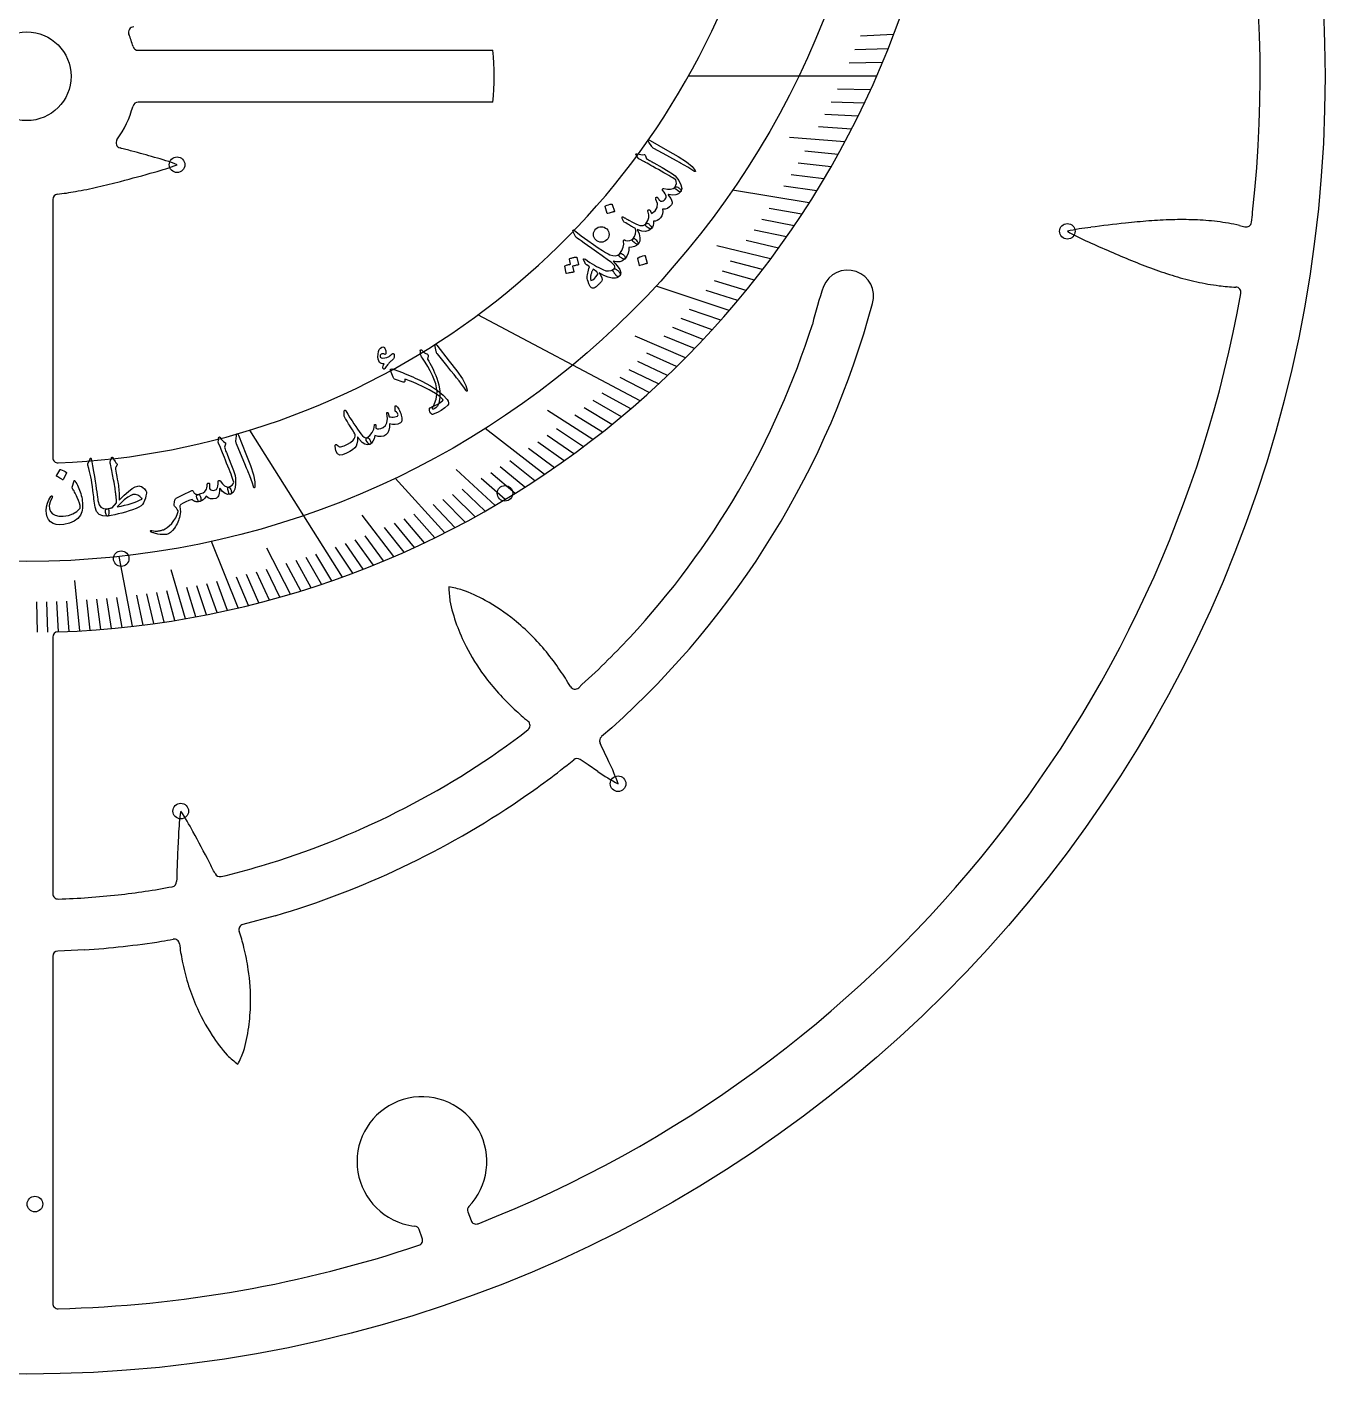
# Model space of a CAD drawing. Header units: millimetres. Extents: x -61 to 61, y -61 to 61.
# Drawn here: x 0 to 60.8, y -60.8 to 2.3 of the extents above; entities that cross this region are included whole.
import ezdxf

# ---------------------------------------------------------------- set-up
doc = ezdxf.new("R2010")
doc.units = ezdxf.units.MM
for name, color, linetype in [('CUT_INNER', 6, 'Continuous'), ('CUT_OUTER', 1, 'Continuous'), ('ENGRAVE', 7, 'Continuous'), ('ENGRAVE_FINE', 8, 'Continuous'), ('TEXT', 5, 'Continuous')]:
    doc.layers.add(name, color=color, linetype=linetype)

msp = doc.modelspace()

# ---------------------------------------------------------------- linework, layer by layer
at = {"layer": 'CUT_INNER'}
for points in [[(5.212, 1.215), (21.806, 1.215), (21.811, 1.215)], [(21.811, -1.215), (21.806, -1.215), (5.212, -1.215)], [(1.215, -5.767), (1.215, -17.852)], [(56.747, -6.984), (56.996, -7.048)], [(1.215, -26.256), (1.215, -38.264)], [(23.132, -30.84), (23.457, -30.584)], [(27.373, -30.498), (26.891, -30.913)], [(26.718, -32.541), (26.262, -32.238), (25.888, -31.986)], [(11.63, -39.296), (10.113, -39.71)], [(2.697, -40.892), (1.454, -40.947)], [(1.215, -41.197), (1.215, -57.444)], [(20.836, -52.738), (20.689, -52.901)], [(20.639, -53.154), (20.789, -53.564)], [(18.505, -54.395), (18.356, -53.986)]]:
    msp.add_lwpolyline(points, dxfattribs=at)
msp.add_circle((0, 0), 2.075, dxfattribs=at)
for centre, radius, start, end in [((0, 0), 57.712, 353.67259, 58.37778), ((0, 17.359), 43.39, 271.92314, 345.23561), ((0, 17.359), 35.492, 272.38126, 339.97089), ((5.007, 2.059), 0.25, 90.04431, 201.79687), ((0.074, 0.026), 5.086, 15.61921, 22.42888), ((5.212, 1.465), 0.25, 196.17187, 270), ((9.472, 0), 12.399, 354.37769, 5.62231), ((5.212, -1.465), 0.25, 90, 163.82813), ((0.005, -0.003), 5.158, 324.84005, 344.33875), ((4.428, -3.115), 0.25, 145.54687, 255.80072), ((-1.807, -27.804), 25.214, 74.53241, 75.82786), ((-15.538, -79.202), 78.415, 74.07595, 74.8784), ((3.638, 4.464), 9.25, 284.63418, 291.5207), ((3.641, -12.738), 9.242, 68.47763, 75.36259), ((-4.656, 29.723), 35.804, 282.89237, 284.63396), ((-13.211, 62.543), 69.721, 284.62263, 285.9729), ((1.465, -5.767), 0.25, 97.27118, 180), ((-0.034, 7.225), 12.829, 276.56798, 280.37209), ((-1.665, 16.641), 22.385, 280.13885, 282.90052), ((58.932, -76.19), 69.721, 96.18513, 97.5354), ((55.285, -42.47), 35.804, 94.45487, 96.19646), ((54.245, -29.09), 22.385, 91.70135, 94.46302), ((54.055, -22.676), 15.967, 87.86797, 91.70144), ((54.18, -19.262), 12.551, 83.0216, 87.8595), ((54.401, -17.432), 10.708, 77.34518, 83.00431), ((57.058, -6.805), 0.25, 255.79403, 353.14453), ((18.493, -2.108), 39.1, 353.05602, 353.75632), ((50.789, -16.278), 9.261, 96.19858, 103.07783), ((53.309, 0.751), 9.244, 240.0409, 246.9247), ((82.032, 63.68), 78.415, 245.63845, 246.4409), ((69.988, 35.953), 48.184, 246.39076, 247.68621), ((62.251, 17.084), 27.791, 247.67215, 249.9046), ((38.411, -10.292), 1.215, 343.8768, 158.3898), ((59.118, 8.516), 18.668, 249.90062, 253.19201), ((57.772, 4.065), 14.018, 253.19598, 257.53841), ((55.518, -16.189), 19.309, 160.81822, 166.29471), ((57.224, 1.598), 11.491, 257.55136, 262.82041), ((56.806, -2.226), 7.646, 262.34798, 268.27705), ((56.565, -10.118), 0.25, 349.98047, 87.33097), ((0.001, -0.001), 57.712, 291.46133, 349.85988), ((0, 0), 40.98, 311.90941, 344.96698), ((0, 0), 38.551, 317.04214, 342.46587), ((1.465, -17.853), 0.25, 180, 272.28516), ((27.512, -23.668), 7.765, 181.74108, 186.58873), ((18.599, -30.444), 6.641, 74.3564, 80.02566), ((27.172, -23.058), 7.526, 191.5078, 200.34151), ((17.794, -31.122), 7.534, 60.96016, 69.84582), ((16.951, -32.709), 9.33, 51.10086, 61.1647), ((28.813, -22.486), 9.264, 200.12779, 206.9714), ((16.648, -33.095), 9.821, 44.87969, 51.13633), ((1.465, -26.256), 0.25, 91.93549, 180), ((16.012, -33.723), 10.715, 39.20739, 44.85853), ((0.566, -0.551), 37.761, 311.98469, 317.06873), ((29.18, -22.299), 9.675, 206.9727, 216.48561), ((14.577, -34.888), 12.563, 34.36164, 39.19021), ((30.013, -21.689), 10.708, 216.46064, 222.11978), ((13.601, -35.598), 13.77, 30.69708, 34.50549), ((31.378, -20.45), 12.551, 222.13707, 226.97496), ((25.654, -28.438), 0.25, 211.49225, 313.22034), ((31.695, -20.18), 12.965, 226.76208, 230.58644), ((23.302, -30.388), 0.25, 308.13559, 49.86368), ((0, 0), 38.551, 286.53367, 306.87265), ((27.054, -31.103), 0.25, 130.67797, 205.3553), ((-36.152, -61.29), 69.794, 24.72909, 25.52974), ((3.208, -4.488), 35.466, 304.0847, 309.13868), ((25.748, -32.193), 0.25, 56.0014, 128.13559), ((18.939, -36.15), 9.241, 19.15549, 26.04059), ((31.983, -24.935), 9.251, 235.31219, 242.19856), ((0.001, -0.002), 40.979, 286.48527, 304.28294), ((16.349, -35.816), 9.253, 171.19569, 178.07229), ((-0.443, -39.603), 9.251, 27.34612, 34.23273), ((85.393, -39.898), 78.415, 176.78782, 177.59026), ((-53.39, -68.819), 69.721, 27.33449, 28.68477), ((55.177, -38.669), 48.174, 177.54006, 178.83551), ((-8.892, -45.96), 19.695, 26.00225, 27.70139), ((4.252, -15.584), 22.404, 282.4678, 287.45021), ((6.763, -37.689), 0.25, 280.17463, 359.91791), ((9.034, -37.216), 0.25, 206.04134, 282.71186), ((1.465, -38.264), 0.25, 180, 272.54237), ((0.611, -6.858), 31.668, 271.56504, 276.64051), ((1.259, -9.404), 29.066, 275.95193, 281.004), ((10.179, -39.951), 0.25, 105.25424, 197.80963), ((1.147, -42.979), 9.277, 13.74459, 18.5555), ((1.465, -41.197), 0.25, 92.54237, 180), ((0, 0), 40.981, 273.77394, 278.85868), ((4.471, -28.52), 12.112, 278.73811, 281.33876), ((6.896, -40.642), 0.25, 7.6141, 100.16949), ((16.898, -39.452), 9.822, 186.76685, 191.55731), ((-0.225, -43.394), 10.708, 8.49454, 14.15368), ((17.785, -39.331), 10.715, 191.24129, 196.89243), ((0.797, -43.245), 9.675, 359.0066, 8.51951), ((16.928, -39.587), 9.821, 196.91358, 203.17023), ((16.479, -39.786), 9.33, 203.13476, 213.1986), ((1.209, -43.252), 9.264, 352.16169, 359.0053), ((2.926, -43.517), 7.526, 343.5417, 352.37541), ((14.991, -40.792), 7.534, 212.99406, 221.87972), ((13.962, -41.013), 6.641, 226.39029, 232.05955), ((2.913, -42.819), 7.765, 333.77498, 338.62263), ((18.492, -50.807), 3.037, 320.50936, 253.00936), ((20.874, -53.068), 0.25, 137.8125, 200), ((21.024, -53.478), 0.25, 200, 291.62109), ((18.456, -50.952), 2.888, 252.86409, 264.08764), ((18.121, -54.072), 0.25, 20, 81.5625), ((0.003, -0.016), 57.697, 271.45933, 288.54129), ((18.27, -54.48), 0.25, 288.45703, 20), ((1.465, -57.444), 0.25, 180, 271.58203)]:
    msp.add_arc(centre, radius, start, end, dxfattribs=at)
at = {"layer": 'CUT_OUTER'}
msp.add_circle((0, 0), 60.75, dxfattribs=at)
at = {"layer": 'ENGRAVE'}
for points in [[(39.766, 0), (30.958, 0)], [(36.618, -5.918), (33.026, -5.337)], [(32.87, -10.965), (29.445, -9.822)], [(28.698, -15.185), (21.112, -11.171)], [(14.767, -23.441), (10.435, -16.564)], [(24.231, -18.634), (21.446, -16.492)], [(19.565, -21.369), (17.231, -18.82)], [(9.885, -24.89), (8.646, -21.77)], [(4.954, -25.747), (4.325, -22.48)]]:
    msp.add_lwpolyline(points, dxfattribs=at)
for centre, radius in [((0, 17.36), 40.073), ((7.032, -4.141), 0.364), ((48.692, -7.257), 0.364), ((26.881, -7.406), 0.364), ((22.377, -19.521), 0.364), ((4.419, -22.579), 0.364), ((27.669, -33.118), 0.364), ((7.205, -34.398), 0.364), ((0.382, -52.792), 0.364)]:
    msp.add_circle(centre, radius, dxfattribs=at)
at = {"layer": 'ENGRAVE_FINE'}
for points in [[(40.561, 1.948), (39.007, 1.873)], [(40.305, 1.29), (38.75, 1.24)], [(40.04, 0.64), (38.484, 0.616)], [(39.485, -0.632), (37.929, -0.607)], [(39.195, -1.254), (37.64, -1.205)], [(38.897, -1.868), (37.343, -1.794)], [(38.592, -2.473), (37.04, -2.374)], [(38.28, -3.069), (35.691, -2.862)], [(37.961, -3.657), (36.413, -3.507)], [(37.635, -4.235), (36.09, -4.061)], [(37.302, -4.805), (35.761, -4.606)], [(36.963, -5.365), (35.426, -5.142)], [(36.267, -6.461), (34.74, -6.189)], [(35.91, -6.995), (34.388, -6.699)], [(35.548, -7.521), (34.032, -7.201)], [(34.807, -8.548), (32.297, -7.931)], [(35.18, -8.039), (33.67, -7.694)], [(34.429, -9.048), (32.934, -8.655)], [(34.046, -9.54), (32.559, -9.123)], [(33.267, -10.498), (31.796, -10.034)], [(33.659, -10.023), (32.179, -9.582)], [(32.065, -11.873), (30.623, -11.339)], [(32.47, -11.423), (31.017, -10.912)], [(31.656, -12.315), (30.225, -11.758)], [(30.828, -13.175), (28.474, -12.169)], [(31.244, -12.749), (29.823, -12.169)], [(30.409, -13.592), (29.011, -12.968)], [(29.559, -14.404), (28.186, -13.735)], [(29.986, -14.002), (28.6, -13.355)], [(29.13, -14.799), (27.77, -14.108)], [(28.263, -15.564), (26.93, -14.83)], [(26.495, -17.002), (24.369, -15.638)], [(27.384, -16.298), (26.08, -15.522)], [(27.825, -15.935), (26.506, -15.18)], [(26.941, -16.654), (25.652, -15.857)], [(25.596, -17.677), (24.355, -16.82)], [(26.047, -17.343), (24.789, -16.506)], [(24.688, -18.322), (23.48, -17.426)], [(25.143, -18.003), (23.918, -17.126)], [(23.311, -19.237), (22.157, -18.284)], [(23.772, -18.939), (22.599, -18.005)], [(21.918, -20.088), (20.085, -18.408)], [(22.384, -19.811), (21.267, -18.822)], [(22.849, -19.527), (21.712, -18.556)], [(21.451, -20.358), (20.371, -19.333)], [(20.038, -21.126), (19.02, -20.052)], [(20.511, -20.877), (19.471, -19.819)], [(20.981, -20.621), (19.922, -19.579)], [(17.179, -22.485), (15.694, -20.541)], [(18.614, -21.835), (17.658, -20.713)], [(19.09, -21.605), (18.113, -20.499)], [(17.659, -22.275), (16.746, -21.123)], [(18.137, -22.058), (17.202, -20.922)], [(15.251, -23.262), (14.451, -22.043)], [(15.734, -23.077), (14.912, -21.871)], [(16.217, -22.886), (15.371, -21.693)], [(16.698, -22.689), (15.83, -21.509)], [(12.334, -24.241), (11.24, -22.091)], [(13.309, -23.939), (12.604, -22.672)], [(13.796, -23.779), (13.067, -22.523)], [(14.282, -23.613), (13.529, -22.369)], [(7.423, -25.391), (6.754, -23.102)], [(10.866, -24.648), (10.285, -23.329)], [(11.356, -24.518), (10.749, -23.209)], [(11.845, -24.383), (11.214, -23.083)], [(12.822, -24.093), (12.141, -22.814)], [(2.478, -25.96), (2.253, -23.599)], [(7.917, -25.302), (7.489, -23.936)], [(8.409, -25.208), (7.956, -23.848)], [(8.902, -25.108), (8.422, -23.755)], [(9.393, -25.002), (8.888, -23.657)], [(10.376, -24.772), (9.819, -23.444)], [(1.487, -26.005), (1.406, -24.585)], [(1.983, -25.985), (1.875, -24.567)], [(2.974, -25.929), (2.811, -24.515)], [(3.469, -25.892), (3.28, -24.481)], [(3.964, -25.849), (3.748, -24.441)], [(4.459, -25.801), (4.216, -24.397)], [(5.448, -25.687), (5.152, -24.292)], [(5.942, -25.622), (5.62, -24.231)], [(6.436, -25.551), (6.087, -24.165)], [(6.93, -25.474), (6.555, -24.094)], [(0.496, -26.028), (0.469, -24.606)], [(0.991, -26.019), (0.937, -24.599)]]:
    msp.add_lwpolyline(points, dxfattribs=at)
at = {"layer": 'TEXT'}
for points in [[(29.115, -3.089), (29.077, -3.02), (29.072, -2.983), (29.102, -2.978), (29.165, -3.004), (29.981, -3.47), (30.483, -3.755), (30.867, -4.007), (31.133, -4.226), (31.279, -4.414), (31.287, -4.435), (31.289, -4.451), (31.285, -4.46), (31.274, -4.463), (31.261, -4.462), (31.246, -4.457), (31.23, -4.449), (31.212, -4.438), (31.076, -4.343), (30.927, -4.249), (30.767, -4.155), (30.593, -4.062), (30.548, -4.037), (30.427, -3.97), (30.228, -3.861), (29.953, -3.71), (29.341, -3.378), (29.31, -3.358), (29.283, -3.337), (29.261, -3.315), (29.243, -3.291)], [(28.618, -3.842), (28.583, -3.785), (28.554, -3.741), (28.533, -3.708), (28.519, -3.687), (28.511, -3.673), (28.507, -3.66), (28.507, -3.649), (28.513, -3.638), (28.523, -3.628), (28.535, -3.624), (28.55, -3.624), (28.567, -3.628), (28.651, -3.653), (28.732, -3.667), (28.81, -3.672), (28.884, -3.667), (28.907, -3.667), (28.926, -3.676), (28.942, -3.694), (28.953, -3.722), (29.002, -3.857), (29.047, -3.884), (29.093, -3.91), (29.137, -3.936), (29.181, -3.961), (29.224, -3.985), (29.266, -4.009), (29.308, -4.032), (29.349, -4.055), (29.726, -4.266), (30.015, -4.438), (30.218, -4.57), (30.333, -4.664), (30.507, -4.881), (30.611, -5.075), (30.645, -5.246), (30.608, -5.394), (30.605, -5.397), (30.603, -5.4), (30.601, -5.403), (30.598, -5.406), (30.567, -5.412), (30.519, -5.394), (30.453, -5.354), (30.371, -5.29), (30.342, -5.264), (30.326, -5.238), (30.322, -5.213), (30.332, -5.188), (30.375, -5.098), (30.395, -5.012), (30.392, -4.929), (30.367, -4.851), (30.3, -4.806), (30.224, -4.757), (30.136, -4.704), (30.039, -4.646), (29.931, -4.584), (29.814, -4.517), (29.688, -4.447), (29.553, -4.371), (29.421, -4.296), (29.302, -4.229), (29.196, -4.17), (29.103, -4.119), (29.024, -4.075), (28.958, -4.038), (28.906, -4.008), (28.868, -3.986), (28.671, -3.886), (28.654, -3.874), (28.639, -3.863), (28.627, -3.852), (28.618, -3.842)], [(29.075, -6.354), (29.067, -6.331), (29.062, -6.311), (29.061, -6.293), (29.065, -6.276), (29.072, -6.263), (29.082, -6.253), (29.096, -6.248), (29.113, -6.247), (29.132, -6.251), (29.149, -6.262), (29.165, -6.28), (29.179, -6.305), (29.185, -6.319), (29.191, -6.334), (29.198, -6.349), (29.206, -6.363), (29.213, -6.378), (29.22, -6.394), (29.226, -6.41), (29.232, -6.427), (29.41, -6.294), (29.505, -6.139), (29.516, -5.963), (29.443, -5.766), (29.434, -5.744), (29.428, -5.724), (29.427, -5.707), (29.429, -5.691), (29.435, -5.678), (29.445, -5.668), (29.458, -5.662), (29.474, -5.659), (29.491, -5.661), (29.507, -5.669), (29.522, -5.683), (29.536, -5.703), (29.569, -5.753), (29.598, -5.793), (29.625, -5.821), (29.648, -5.839), (29.689, -5.854), (29.733, -5.853), (29.78, -5.835), (29.829, -5.8), (29.874, -5.754), (29.904, -5.709), (29.92, -5.663), (29.921, -5.617), (29.906, -5.565), (29.873, -5.5), (29.821, -5.423), (29.75, -5.332), (29.742, -5.32), (29.74, -5.307), (29.744, -5.293), (29.753, -5.277), (29.767, -5.263), (29.78, -5.254), (29.795, -5.251), (29.81, -5.253), (29.98, -5.288), (30.125, -5.288), (30.242, -5.254), (30.334, -5.185), (30.355, -5.173), (30.383, -5.17), (30.418, -5.178), (30.459, -5.196), (30.502, -5.219), (30.537, -5.243), (30.566, -5.269), (30.589, -5.297), (30.607, -5.326), (30.616, -5.351), (30.617, -5.373), (30.61, -5.39), (30.502, -5.496), (30.369, -5.555), (30.211, -5.568), (30.028, -5.534), (30.019, -5.532), (30.014, -5.534), (30.013, -5.54), (30.017, -5.55), (30.081, -5.644), (30.131, -5.725), (30.167, -5.793), (30.188, -5.847), (30.196, -5.895), (30.195, -5.94), (30.185, -5.982), (30.165, -6.021), (30.079, -6.118), (29.98, -6.184), (29.871, -6.219), (29.749, -6.223), (29.76, -6.334), (29.747, -6.438), (29.712, -6.534), (29.653, -6.624), (29.581, -6.698), (29.503, -6.749), (29.419, -6.779), (29.329, -6.786), (29.33, -6.887), (29.315, -6.978), (29.285, -7.059), (29.238, -7.129), (29.204, -7.145), (29.15, -7.134), (29.077, -7.096), (28.984, -7.033), (28.96, -7.008), (28.951, -6.979), (28.956, -6.946), (28.974, -6.909), (29.064, -6.757), (29.111, -6.614), (29.115, -6.48), (29.075, -6.354)], [(27.068, -6.099), (27.067, -6.093), (27.069, -6.086), (27.074, -6.079), (27.081, -6.072), (27.151, -6.038), (27.222, -6.011), (27.296, -5.992), (27.373, -5.979), (27.382, -5.98), (27.39, -5.983), (27.395, -5.988), (27.398, -5.996), (27.506, -6.317), (27.507, -6.326), (27.503, -6.334), (27.493, -6.339), (27.479, -6.343), (27.466, -6.346), (27.447, -6.35), (27.421, -6.357), (27.388, -6.366), (27.347, -6.378), (27.3, -6.392), (27.245, -6.408), (27.182, -6.428), (27.173, -6.429), (27.166, -6.428), (27.162, -6.425), (27.16, -6.418)], [(27.954, -6.822), (27.941, -6.81), (27.927, -6.789), (27.912, -6.76), (27.894, -6.721), (27.879, -6.683), (27.867, -6.652), (27.858, -6.628), (27.853, -6.611), (27.855, -6.59), (27.867, -6.58), (27.887, -6.582), (27.916, -6.596), (27.935, -6.606), (27.958, -6.619), (27.984, -6.633), (28.015, -6.648), (28.049, -6.666), (28.085, -6.686), (28.125, -6.707), (28.167, -6.731), (28.348, -6.827), (28.495, -6.9), (28.609, -6.951), (28.689, -6.98), (28.77, -6.992), (28.845, -6.984), (28.913, -6.956), (28.974, -6.909), (28.991, -6.895), (29.01, -6.886), (29.031, -6.883), (29.054, -6.885), (29.079, -6.892), (29.103, -6.906), (29.126, -6.926), (29.147, -6.952), (29.197, -7.017), (29.229, -7.069), (29.242, -7.106), (29.238, -7.129), (29.113, -7.226), (28.959, -7.265), (28.778, -7.245), (28.57, -7.167), (28.562, -7.165), (28.557, -7.165), (28.556, -7.168), (28.559, -7.173), (28.652, -7.375), (28.693, -7.556), (28.681, -7.714), (28.618, -7.85), (28.607, -7.861), (28.591, -7.866), (28.573, -7.865), (28.551, -7.858), (28.522, -7.843), (28.487, -7.824), (28.446, -7.799), (28.399, -7.77), (28.357, -7.736), (28.337, -7.7), (28.338, -7.662), (28.36, -7.623), (28.444, -7.499), (28.492, -7.375), (28.504, -7.252), (28.48, -7.13), (28.471, -7.121), (28.45, -7.107), (28.415, -7.087), (28.366, -7.063), (28.337, -7.048), (28.301, -7.028), (28.258, -7.004), (28.21, -6.976), (28.155, -6.943), (28.094, -6.906), (28.027, -6.866), (27.954, -6.822)], [(27.483, -9.199), (27.448, -9.139), (27.431, -9.09), (27.431, -9.052), (27.448, -9.025), (27.48, -8.997), (27.502, -8.971), (27.515, -8.947), (27.518, -8.925), (27.496, -8.862), (27.44, -8.79), (27.351, -8.707), (27.227, -8.616), (26.93, -8.41), (26.667, -8.225), (26.437, -8.063), (26.24, -7.923), (26.075, -7.805), (25.943, -7.71), (25.843, -7.639), (25.775, -7.59), (25.732, -7.556), (25.698, -7.525), (25.673, -7.498), (25.657, -7.476), (25.57, -7.28), (25.558, -7.226), (25.561, -7.196), (25.579, -7.191), (25.611, -7.209), (25.949, -7.462), (26.251, -7.683), (26.515, -7.872), (26.743, -8.029), (26.934, -8.156), (27.087, -8.252), (27.203, -8.318), (27.28, -8.354), (27.426, -8.394), (27.55, -8.401), (27.652, -8.376), (27.732, -8.319), (27.757, -8.301), (27.789, -8.295), (27.827, -8.302), (27.871, -8.32), (27.907, -8.343), (27.938, -8.37), (27.963, -8.403), (27.983, -8.44), (27.996, -8.476), (28, -8.507), (27.996, -8.532), (27.984, -8.552), (27.876, -8.638), (27.748, -8.685), (27.599, -8.693), (27.432, -8.661), (27.633, -8.866), (27.756, -9.043), (27.8, -9.195), (27.765, -9.319), (27.747, -9.343), (27.728, -9.36), (27.709, -9.371), (27.689, -9.376), (27.664, -9.376), (27.638, -9.367), (27.612, -9.35), (27.584, -9.325), (27.571, -9.309), (27.557, -9.293), (27.544, -9.277), (27.531, -9.262), (27.518, -9.247), (27.506, -9.231), (27.494, -9.215), (27.483, -9.199)], [(28.36, -7.623), (28.388, -7.606), (28.41, -7.596), (28.428, -7.593), (28.44, -7.595), (28.455, -7.604), (28.472, -7.618), (28.49, -7.635), (28.509, -7.656), (28.569, -7.728), (28.607, -7.784), (28.623, -7.825), (28.618, -7.85), (28.538, -7.919), (28.436, -7.969), (28.311, -7.998), (28.166, -8.008), (28.168, -8.145), (28.138, -8.282), (28.076, -8.418), (27.982, -8.555), (27.967, -8.566), (27.949, -8.569), (27.929, -8.565), (27.905, -8.553), (27.766, -8.467), (27.751, -8.457), (27.738, -8.443), (27.727, -8.424), (27.718, -8.401), (27.714, -8.38), (27.715, -8.359), (27.72, -8.34), (27.729, -8.321), (27.84, -8.159), (27.91, -8.006), (27.939, -7.863), (27.927, -7.731), (27.924, -7.714), (27.925, -7.699), (27.93, -7.684), (27.94, -7.67), (27.951, -7.661), (27.963, -7.657), (27.976, -7.659), (27.988, -7.668), (27.999, -7.677), (28.009, -7.684), (28.019, -7.689), (28.027, -7.693), (28.128, -7.696), (28.217, -7.685), (28.294, -7.661), (28.36, -7.623)], [(25.401, -8.563), (25.401, -8.556), (25.403, -8.55), (25.408, -8.543), (25.416, -8.537), (25.452, -8.521), (25.488, -8.507), (25.525, -8.495), (25.561, -8.485), (25.598, -8.477), (25.636, -8.47), (25.674, -8.466), (25.714, -8.463), (25.724, -8.464), (25.731, -8.468), (25.737, -8.475), (25.741, -8.484), (25.818, -8.817), (25.817, -8.823), (25.812, -8.828), (25.802, -8.832), (25.788, -8.835), (25.778, -8.836), (25.761, -8.838), (25.739, -8.843), (25.712, -8.849), (25.679, -8.856), (25.64, -8.866), (25.594, -8.877), (25.542, -8.889), (25.597, -9.15), (25.597, -9.16), (25.592, -9.167), (25.582, -9.171), (25.567, -9.174), (25.554, -9.175), (25.534, -9.179), (25.507, -9.184), (25.473, -9.19), (25.432, -9.198), (25.383, -9.208), (25.326, -9.22), (25.261, -9.234), (25.253, -9.233), (25.247, -9.231), (25.244, -9.226), (25.242, -9.22), (25.182, -8.892), (25.182, -8.885), (25.185, -8.879), (25.19, -8.872), (25.198, -8.866), (25.228, -8.851), (25.258, -8.839), (25.288, -8.829), (25.32, -8.82), (25.351, -8.813), (25.383, -8.808), (25.414, -8.804), (25.446, -8.801)], [(26.951, -9.05), (27.096, -9.1), (27.228, -9.112), (27.345, -9.087), (27.448, -9.025), (27.478, -9.009), (27.512, -9.007), (27.55, -9.017), (27.593, -9.04), (27.614, -9.055), (27.634, -9.071), (27.654, -9.088), (27.673, -9.106), (27.692, -9.125), (27.709, -9.146), (27.725, -9.168), (27.739, -9.191), (27.761, -9.232), (27.773, -9.267), (27.775, -9.295), (27.768, -9.316), (27.722, -9.364), (27.67, -9.401), (27.612, -9.429), (27.546, -9.446), (27.388, -9.448), (27.208, -9.408), (27.008, -9.326), (26.786, -9.201), (26.863, -9.33), (26.908, -9.436), (26.921, -9.52), (26.904, -9.581), (26.886, -9.605), (26.867, -9.631), (26.846, -9.657), (26.822, -9.683), (26.797, -9.71), (26.77, -9.738), (26.74, -9.767), (26.707, -9.797), (26.647, -9.849), (26.597, -9.886), (26.558, -9.909), (26.531, -9.916), (26.473, -9.915), (26.427, -9.902), (26.391, -9.878), (26.366, -9.841), (26.307, -9.71), (26.264, -9.605), (26.238, -9.526), (26.229, -9.474), (26.228, -9.414), (26.23, -9.352), (26.237, -9.287), (26.247, -9.22), (26.262, -9.15), (26.28, -9.077), (26.302, -9.002), (26.328, -8.924), (26.204, -8.832), (26.19, -8.82), (26.177, -8.809), (26.165, -8.799), (26.154, -8.79), (26.145, -8.781), (26.138, -8.773), (26.132, -8.764), (26.129, -8.756), (26.055, -8.576), (26.048, -8.548), (26.06, -8.538), (26.09, -8.545), (26.138, -8.568), (26.246, -8.645), (26.353, -8.717), (26.458, -8.784), (26.561, -8.847), (26.662, -8.904), (26.761, -8.957), (26.857, -9.005), (26.951, -9.05)], [(28.591, -8.524), (28.59, -8.517), (28.593, -8.51), (28.598, -8.502), (28.606, -8.495), (28.68, -8.458), (28.755, -8.429), (28.833, -8.408), (28.913, -8.394), (28.922, -8.394), (28.93, -8.397), (28.935, -8.403), (28.938, -8.411), (29.03, -8.744), (29.031, -8.754), (29.026, -8.761), (29.016, -8.767), (29.001, -8.771), (28.987, -8.774), (28.967, -8.78), (28.94, -8.787), (28.905, -8.797), (28.863, -8.81), (28.813, -8.825), (28.755, -8.843), (28.689, -8.864), (28.679, -8.866), (28.672, -8.865), (28.668, -8.861), (28.667, -8.854)], [(26.496, -9.037), (26.483, -9.062), (26.469, -9.088), (26.456, -9.116), (26.442, -9.145), (26.429, -9.176), (26.418, -9.209), (26.407, -9.243), (26.398, -9.28), (26.39, -9.316), (26.384, -9.352), (26.38, -9.388), (26.378, -9.424), (26.379, -9.458), (26.383, -9.493), (26.389, -9.526), (26.398, -9.559), (26.489, -9.526), (26.572, -9.465), (26.647, -9.377), (26.715, -9.261), (26.72, -9.237), (26.713, -9.21), (26.697, -9.181), (26.669, -9.15)], [(19.116, -12.647), (19.107, -12.569), (19.117, -12.533), (19.146, -12.539), (19.194, -12.588), (19.771, -13.329), (20.126, -13.784), (20.385, -14.164), (20.547, -14.468), (20.611, -14.698), (20.61, -14.72), (20.606, -14.735), (20.599, -14.742), (20.588, -14.74), (20.576, -14.734), (20.564, -14.725), (20.552, -14.711), (20.54, -14.694), (20.45, -14.555), (20.349, -14.411), (20.236, -14.263), (20.111, -14.11), (20.079, -14.07), (19.993, -13.962), (19.851, -13.785), (19.654, -13.541), (19.215, -13), (19.194, -12.97), (19.177, -12.941), (19.165, -12.912), (19.158, -12.883)], [(17.164, -13.227), (17.128, -13.258), (17.094, -13.287), (17.064, -13.314), (17.035, -13.338), (17.01, -13.361), (16.988, -13.382), (16.97, -13.401), (16.954, -13.418), (16.939, -13.436), (16.921, -13.459), (16.901, -13.485), (16.877, -13.515), (16.85, -13.55), (16.821, -13.589), (16.788, -13.632), (16.753, -13.68), (16.738, -13.697), (16.721, -13.706), (16.704, -13.707), (16.686, -13.699), (16.662, -13.67), (16.659, -13.621), (16.679, -13.554), (16.72, -13.468), (16.651, -13.464), (16.593, -13.452), (16.547, -13.429), (16.512, -13.398), (16.47, -13.325), (16.443, -13.236), (16.433, -13.13), (16.438, -13.008), (16.459, -12.889), (16.496, -12.795), (16.548, -12.725), (16.616, -12.68), (16.661, -12.669), (16.701, -12.676), (16.734, -12.702), (16.762, -12.747), (16.782, -12.801), (16.796, -12.853), (16.803, -12.903), (16.803, -12.952), (16.796, -12.99), (16.783, -13.012), (16.764, -13.018), (16.738, -13.01), (16.704, -12.993), (16.672, -12.986), (16.64, -12.987), (16.61, -12.997), (16.58, -13.013), (16.558, -13.034), (16.543, -13.059), (16.535, -13.09), (16.535, -13.122), (16.543, -13.147), (16.56, -13.165), (16.586, -13.175), (16.669, -13.19), (16.757, -13.185), (16.852, -13.161), (16.952, -13.118), (16.96, -13.113), (16.969, -13.107), (16.978, -13.1), (16.988, -13.092), (16.999, -13.082), (17.01, -13.072), (17.023, -13.061), (17.036, -13.05), (17.05, -13.037), (17.063, -13.026), (17.075, -13.016), (17.085, -13.007), (17.094, -12.998), (17.102, -12.992), (17.11, -12.986), (17.116, -12.982), (17.13, -12.976), (17.143, -12.975), (17.155, -12.978), (17.167, -12.985), (17.176, -12.992), (17.183, -13.001), (17.188, -13.01), (17.19, -13.019), (17.194, -13.097), (17.191, -13.157), (17.181, -13.201), (17.164, -13.227)], [(19.278, -15.309), (19.251, -15.383), (19.212, -15.448), (19.162, -15.504), (19.1, -15.55), (19.061, -15.57), (19.03, -15.579), (19.007, -15.579), (18.993, -15.567), (18.988, -15.546), (18.992, -15.518), (19.005, -15.483), (19.028, -15.441), (19.164, -15.121), (19.202, -14.774), (19.144, -14.402), (18.99, -14.003), (18.883, -13.793), (18.768, -13.588), (18.645, -13.39), (18.514, -13.196), (18.476, -13.14), (18.449, -13.094), (18.432, -13.057), (18.426, -13.03), (18.425, -12.991), (18.423, -12.957), (18.421, -12.926), (18.419, -12.9), (18.418, -12.879), (18.417, -12.862), (18.416, -12.848), (18.416, -12.84), (18.419, -12.827), (18.423, -12.816), (18.429, -12.809), (18.437, -12.805), (18.449, -12.803), (18.46, -12.803), (18.468, -12.806), (18.476, -12.812), (18.552, -12.884), (18.617, -12.939), (18.673, -12.978), (18.719, -12.999), (18.752, -13.014), (18.774, -13.035), (18.784, -13.062), (18.782, -13.095), (18.753, -13.243), (18.811, -13.335), (18.868, -13.433), (18.924, -13.536), (18.979, -13.645), (19.033, -13.759), (19.086, -13.879), (19.138, -14.005), (19.189, -14.136), (19.284, -14.445), (19.331, -14.744), (19.329, -15.032), (19.278, -15.309)], [(18.871, -15.518), (18.992, -15.462), (19.101, -15.409), (19.196, -15.358), (19.279, -15.31), (19.349, -15.266), (19.407, -15.225), (19.453, -15.187), (19.487, -15.153), (19.34, -15.001), (19.122, -14.843), (18.835, -14.678), (18.48, -14.505), (18.346, -14.443), (18.221, -14.386), (18.108, -14.336), (18.004, -14.291), (17.911, -14.252), (17.828, -14.22), (17.755, -14.195), (17.692, -14.175), (17.692, -14.289), (17.677, -14.311), (17.658, -14.323), (17.635, -14.326), (17.607, -14.319), (17.248, -14.194), (17.211, -14.176), (17.181, -14.152), (17.156, -14.121), (17.138, -14.085), (17.023, -13.768), (17.016, -13.745), (17.014, -13.727), (17.018, -13.714), (17.026, -13.706), (17.085, -13.701), (17.198, -13.728), (17.364, -13.785), (17.585, -13.872), (17.708, -13.922), (17.829, -13.973), (17.946, -14.023), (18.061, -14.073), (18.173, -14.124), (18.282, -14.175), (18.388, -14.226), (18.491, -14.277), (18.894, -14.496), (19.225, -14.71), (19.483, -14.92), (19.667, -15.129), (19.715, -15.213), (19.736, -15.285), (19.73, -15.348), (19.699, -15.4), (19.558, -15.526), (19.398, -15.639), (19.22, -15.738), (19.024, -15.823), (19.005, -15.83), (18.989, -15.833), (18.975, -15.832), (18.963, -15.827), (18.902, -15.771), (18.861, -15.71), (18.841, -15.645), (18.841, -15.575), (18.846, -15.552), (18.852, -15.535), (18.861, -15.524), (18.871, -15.518)], [(15.913, -16.922), (15.944, -16.922), (15.973, -16.932), (16, -16.951), (16.025, -16.979), (16.05, -17.017), (16.07, -17.055), (16.084, -17.094), (16.093, -17.133), (16.095, -17.169), (16.089, -17.198), (16.077, -17.219), (16.058, -17.233), (15.939, -17.254), (15.818, -17.221), (15.695, -17.136), (15.571, -16.999), (15.552, -16.974), (15.535, -16.952), (15.521, -16.934), (15.51, -16.919), (15.501, -16.908), (15.494, -16.9), (15.49, -16.895), (15.489, -16.893), (15.479, -16.885), (15.473, -16.885), (15.47, -16.892), (15.47, -16.906), (15.47, -17.067), (15.45, -17.201), (15.41, -17.311), (15.35, -17.395), (15.248, -17.483), (15.118, -17.567), (14.962, -17.645), (14.778, -17.716), (14.642, -17.73), (14.539, -17.668), (14.469, -17.531), (14.432, -17.319), (14.432, -17.291), (14.437, -17.269), (14.447, -17.252), (14.461, -17.24), (14.478, -17.235), (14.495, -17.237), (14.513, -17.247), (14.53, -17.265), (14.567, -17.303), (14.604, -17.329), (14.639, -17.341), (14.675, -17.341), (14.853, -17.295), (15.013, -17.229), (15.154, -17.144), (15.277, -17.038), (15.324, -16.979), (15.354, -16.914), (15.369, -16.842), (15.368, -16.763), (15.352, -16.733), (15.31, -16.664), (15.244, -16.558), (15.152, -16.412), (15.103, -16.334), (15.059, -16.264), (15.02, -16.201), (14.986, -16.145), (14.957, -16.097), (14.933, -16.058), (14.914, -16.028), (14.9, -16.006), (14.88, -15.971), (14.867, -15.939), (14.859, -15.909), (14.857, -15.883), (14.857, -15.848), (14.857, -15.816), (14.858, -15.786), (14.858, -15.758), (14.858, -15.733), (14.858, -15.711), (14.857, -15.691), (14.857, -15.673), (14.857, -15.659), (14.861, -15.647), (14.868, -15.639), (14.879, -15.634), (14.893, -15.633), (14.906, -15.636), (14.916, -15.644), (14.925, -15.655), (15.026, -15.824), (15.124, -15.983), (15.219, -16.132), (15.31, -16.271), (15.397, -16.401), (15.48, -16.522), (15.56, -16.633), (15.636, -16.734), (15.713, -16.825), (15.785, -16.887), (15.852, -16.919), (15.913, -16.922)], [(17.244, -15.432), (17.248, -15.423), (17.258, -15.421), (17.272, -15.424), (17.291, -15.433), (17.317, -15.453), (17.345, -15.485), (17.376, -15.529), (17.41, -15.586), (17.447, -15.652), (17.477, -15.719), (17.503, -15.787), (17.522, -15.856), (17.548, -15.995), (17.551, -16.104), (17.532, -16.181), (17.491, -16.226), (17.366, -16.282), (17.238, -16.308), (17.107, -16.305), (16.973, -16.273), (16.971, -16.431), (16.944, -16.568), (16.89, -16.683), (16.809, -16.777), (16.707, -16.839), (16.585, -16.865), (16.445, -16.855), (16.287, -16.809), (16.25, -16.965), (16.2, -17.088), (16.136, -17.177), (16.058, -17.233), (16.036, -17.232), (16.006, -17.211), (15.969, -17.17), (15.924, -17.11), (15.888, -17.047), (15.874, -16.994), (15.883, -16.953), (15.913, -16.922), (16.057, -16.81), (16.165, -16.674), (16.235, -16.512), (16.268, -16.326), (16.27, -16.316), (16.273, -16.308), (16.278, -16.302), (16.284, -16.297), (16.293, -16.294), (16.301, -16.293), (16.31, -16.295), (16.318, -16.298), (16.33, -16.315), (16.338, -16.35), (16.341, -16.403), (16.34, -16.474), (16.399, -16.5), (16.474, -16.503), (16.565, -16.485), (16.671, -16.444), (16.785, -16.355), (16.852, -16.215), (16.873, -16.023), (16.847, -15.779), (16.846, -15.767), (16.846, -15.757), (16.85, -15.75), (16.855, -15.745), (16.865, -15.741), (16.875, -15.739), (16.884, -15.74), (16.892, -15.743), (16.901, -15.75), (16.908, -15.757), (16.913, -15.765), (16.917, -15.774), (16.956, -15.934), (17.013, -15.949), (17.077, -15.956), (17.147, -15.954), (17.222, -15.943), (17.292, -15.926), (17.341, -15.904), (17.369, -15.879), (17.377, -15.85), (17.367, -15.817), (17.341, -15.776), (17.3, -15.727), (17.244, -15.67), (17.237, -15.649), (17.235, -15.602), (17.237, -15.53), (17.244, -15.432)], [(8.958, -17.112), (8.966, -17.045), (8.972, -16.993), (8.976, -16.954), (8.977, -16.929), (8.98, -16.913), (8.985, -16.9), (8.993, -16.892), (9.004, -16.887), (9.017, -16.885), (9.03, -16.89), (9.041, -16.899), (9.052, -16.913), (9.102, -16.985), (9.156, -17.047), (9.213, -17.099), (9.275, -17.143), (9.293, -17.157), (9.302, -17.176), (9.302, -17.2), (9.294, -17.228), (9.247, -17.364), (9.266, -17.413), (9.284, -17.462), (9.303, -17.51), (9.321, -17.557), (9.339, -17.604), (9.357, -17.649), (9.375, -17.693), (9.392, -17.736), (9.553, -18.137), (9.671, -18.453), (9.745, -18.683), (9.775, -18.828), (9.775, -19.107), (9.735, -19.323), (9.653, -19.477), (9.532, -19.569), (9.528, -19.569), (9.524, -19.57), (9.52, -19.571), (9.517, -19.572), (9.489, -19.557), (9.462, -19.513), (9.437, -19.441), (9.412, -19.339), (9.406, -19.3), (9.41, -19.27), (9.423, -19.249), (9.446, -19.235), (9.536, -19.192), (9.605, -19.137), (9.655, -19.072), (9.685, -18.995), (9.662, -18.918), (9.632, -18.832), (9.598, -18.736), (9.558, -18.629), (9.514, -18.513), (9.464, -18.388), (9.411, -18.254), (9.353, -18.11), (9.297, -17.969), (9.246, -17.842), (9.201, -17.73), (9.161, -17.631), (9.127, -17.547), (9.099, -17.478), (9.078, -17.422), (9.062, -17.381), (8.972, -17.179), (8.965, -17.159), (8.96, -17.141), (8.958, -17.125), (8.958, -17.112)], [(9.817, -16.837), (9.831, -16.76), (9.851, -16.728), (9.877, -16.742), (9.909, -16.803), (10.252, -17.678), (10.463, -18.215), (10.604, -18.652), (10.673, -18.99), (10.669, -19.228), (10.662, -19.25), (10.654, -19.262), (10.645, -19.267), (10.635, -19.262), (10.625, -19.253), (10.616, -19.241), (10.608, -19.224), (10.602, -19.204), (10.556, -19.045), (10.499, -18.879), (10.433, -18.705), (10.357, -18.523), (10.338, -18.475), (10.285, -18.347), (10.199, -18.137), (10.08, -17.847), (9.812, -17.204), (9.8, -17.169), (9.793, -17.136), (9.789, -17.105), (9.79, -17.075)], [(2.967, -17.903), (2.973, -17.891), (2.978, -17.883), (2.984, -17.878), (2.99, -17.878), (2.999, -17.882), (3.008, -17.896), (3.017, -17.921), (3.026, -17.955), (3.08, -18.237), (3.127, -18.498), (3.168, -18.738), (3.201, -18.957), (3.227, -19.144), (3.25, -19.312), (3.271, -19.46), (3.289, -19.589), (3.305, -19.699), (3.318, -19.789), (3.328, -19.86), (3.335, -19.911), (3.383, -20.063), (3.468, -20.17), (3.592, -20.232), (3.752, -20.248), (3.798, -20.255), (3.828, -20.279), (3.845, -20.319), (3.847, -20.377), (3.838, -20.468), (3.825, -20.535), (3.808, -20.575), (3.787, -20.59), (3.56, -20.583), (3.387, -20.511), (3.268, -20.375), (3.204, -20.176), (3.189, -20.079), (3.174, -19.983), (3.16, -19.885), (3.146, -19.788), (3.133, -19.69), (3.121, -19.592), (3.108, -19.494), (3.096, -19.395), (3.073, -19.207), (3.049, -19.038), (3.024, -18.888), (2.998, -18.757), (2.969, -18.632), (2.938, -18.498), (2.902, -18.356), (2.864, -18.206), (2.859, -18.179), (2.857, -18.154), (2.86, -18.131), (2.867, -18.11)], [(3.968, -17.85), (3.975, -17.84), (3.982, -17.832), (3.989, -17.829), (3.994, -17.828), (4.002, -17.831), (4.009, -17.836), (4.016, -17.844), (4.023, -17.856), (4.052, -17.904), (4.079, -17.949), (4.104, -17.991), (4.129, -18.028), (4.152, -18.061), (4.173, -18.09), (4.194, -18.114), (4.213, -18.134), (4.227, -18.15), (4.233, -18.168), (4.231, -18.188), (4.222, -18.209), (4.16, -18.313), (4.153, -18.33), (4.149, -18.35), (4.148, -18.371), (4.151, -18.395), (4.184, -18.573), (4.212, -18.729), (4.237, -18.864), (4.257, -18.979), (4.272, -19.072), (4.285, -19.145), (4.293, -19.197), (4.297, -19.228), (4.307, -19.321), (4.315, -19.409), (4.321, -19.492), (4.324, -19.571), (4.325, -19.645), (4.325, -19.715), (4.323, -19.78), (4.319, -19.841), (4.553, -19.613), (4.755, -19.433), (4.927, -19.303), (5.071, -19.221), (5.136, -19.196), (5.195, -19.181), (5.249, -19.176), (5.297, -19.182), (5.368, -19.206), (5.438, -19.252), (5.509, -19.317), (5.579, -19.402), (5.591, -19.424), (5.598, -19.449), (5.601, -19.478), (5.599, -19.512), (5.579, -19.633), (5.551, -19.751), (5.515, -19.863), (5.47, -19.971), (5.422, -20.043), (5.348, -20.11), (5.249, -20.172), (5.124, -20.229), (4.955, -20.29), (4.787, -20.347), (4.618, -20.399), (4.45, -20.447), (4.283, -20.49), (4.116, -20.529), (3.951, -20.562), (3.787, -20.59), (3.768, -20.587), (3.749, -20.573), (3.731, -20.548), (3.713, -20.513), (3.696, -20.47), (3.685, -20.427), (3.68, -20.385), (3.68, -20.343), (3.688, -20.307), (3.702, -20.279), (3.724, -20.259), (3.752, -20.248), (3.792, -20.242), (3.828, -20.236), (3.863, -20.229), (3.895, -20.222), (3.925, -20.215), (3.954, -20.209), (3.98, -20.204), (4.003, -20.199), (4.195, -19.971), (4.196, -19.962), (4.197, -19.95), (4.197, -19.935), (4.197, -19.919), (4.197, -19.899), (4.196, -19.877), (4.195, -19.852), (4.194, -19.825), (4.192, -19.795), (4.19, -19.763), (4.187, -19.729), (4.183, -19.693), (4.179, -19.655), (4.174, -19.616), (4.17, -19.575), (4.165, -19.532), (4.159, -19.483), (4.151, -19.426), (4.141, -19.358), (4.129, -19.282), (4.115, -19.197), (4.099, -19.103), (4.082, -19), (4.062, -18.89), (4.019, -18.644), (3.982, -18.45), (3.954, -18.307), (3.932, -18.216), (3.916, -18.157), (3.905, -18.113), (3.898, -18.083), (3.897, -18.066), (3.904, -18.033), (3.912, -18.003), (3.921, -17.974), (3.929, -17.947), (3.938, -17.921), (3.948, -17.897), (3.958, -17.873), (3.968, -17.85)], [(1.557, -18.414), (1.562, -18.409), (1.568, -18.406), (1.576, -18.404), (1.586, -18.405), (1.658, -18.432), (1.727, -18.465), (1.792, -18.506), (1.853, -18.553), (1.86, -18.56), (1.863, -18.568), (1.862, -18.575), (1.859, -18.583), (1.7, -18.882), (1.694, -18.889), (1.685, -18.891), (1.675, -18.888), (1.663, -18.88), (1.652, -18.872), (1.635, -18.862), (1.612, -18.848), (1.583, -18.83), (1.547, -18.808), (1.504, -18.783), (1.454, -18.755), (1.397, -18.723), (1.39, -18.717), (1.386, -18.712), (1.385, -18.706), (1.389, -18.7)], [(2.268, -18.95), (2.303, -19.013), (2.338, -19.078), (2.372, -19.146), (2.405, -19.217), (2.437, -19.292), (2.468, -19.37), (2.497, -19.452), (2.525, -19.538), (2.549, -19.625), (2.57, -19.71), (2.586, -19.795), (2.598, -19.88), (2.605, -19.965), (2.608, -20.049), (2.607, -20.134), (2.602, -20.219), (2.589, -20.308), (2.569, -20.392), (2.542, -20.468), (2.507, -20.539), (2.384, -20.703), (2.215, -20.832), (2, -20.926), (1.74, -20.984), (1.55, -20.997), (1.383, -20.978), (1.238, -20.93), (1.116, -20.85), (1.024, -20.746), (0.959, -20.623), (0.922, -20.481), (0.912, -20.321), (0.93, -20.15), (0.972, -19.985), (1.038, -19.826), (1.127, -19.672), (1.142, -19.655), (1.156, -19.645), (1.17, -19.642), (1.183, -19.648), (1.196, -19.659), (1.2, -19.676), (1.196, -19.698), (1.182, -19.724), (1.094, -19.916), (1.052, -20.089), (1.057, -20.241), (1.11, -20.373), (1.203, -20.477), (1.333, -20.549), (1.5, -20.589), (1.703, -20.595), (1.946, -20.56), (2.16, -20.485), (2.344, -20.371), (2.498, -20.218), (2.501, -20.213), (2.503, -20.205), (2.503, -20.195), (2.503, -20.183), (2.491, -20.088), (2.464, -19.978), (2.42, -19.854), (2.362, -19.714), (2.329, -19.644), (2.298, -19.579), (2.268, -19.518), (2.24, -19.463), (2.213, -19.413), (2.186, -19.368), (2.161, -19.329), (2.136, -19.295), (2.124, -19.277), (2.117, -19.261), (2.115, -19.245), (2.117, -19.231), (2.212, -18.942), (2.221, -18.925), (2.234, -18.921), (2.249, -18.929), (2.268, -18.95)], [(8.1, -19.909), (8.04, -19.919), (7.984, -19.923), (7.934, -19.92), (7.889, -19.911), (7.869, -19.904), (7.849, -19.896), (7.83, -19.885), (7.812, -19.873), (7.794, -19.858), (7.776, -19.843), (7.759, -19.827), (7.741, -19.809), (7.587, -19.865), (7.448, -19.924), (7.322, -19.985), (7.211, -20.048), (7.188, -20.067), (7.174, -20.089), (7.168, -20.115), (7.17, -20.145), (7.183, -20.268), (7.187, -20.381), (7.181, -20.484), (7.164, -20.578), (7.145, -20.653), (7.122, -20.727), (7.095, -20.8), (7.064, -20.873), (7.03, -20.944), (6.993, -21.014), (6.952, -21.083), (6.907, -21.15), (6.816, -21.267), (6.724, -21.354), (6.631, -21.413), (6.539, -21.443), (6.446, -21.453), (6.348, -21.454), (6.244, -21.446), (6.133, -21.428), (6.079, -21.416), (6.029, -21.403), (5.984, -21.391), (5.943, -21.378), (5.907, -21.366), (5.875, -21.354), (5.847, -21.343), (5.823, -21.333), (5.808, -21.323), (5.799, -21.311), (5.795, -21.298), (5.795, -21.283), (5.802, -21.27), (5.812, -21.262), (5.828, -21.26), (5.849, -21.263), (5.93, -21.278), (6.003, -21.287), (6.067, -21.29), (6.123, -21.286), (6.152, -21.283), (6.182, -21.279), (6.214, -21.273), (6.247, -21.267), (6.282, -21.258), (6.319, -21.249), (6.357, -21.238), (6.397, -21.227), (6.479, -21.19), (6.57, -21.128), (6.671, -21.04), (6.782, -20.928), (6.887, -20.799), (6.972, -20.663), (7.038, -20.519), (7.085, -20.368), (7.087, -20.361), (7.086, -20.356), (7.084, -20.35), (7.08, -20.345), (7.045, -20.276), (7.006, -20.215), (6.964, -20.163), (6.919, -20.119), (6.903, -20.088), (6.901, -20.029), (6.912, -19.942), (6.936, -19.828), (6.945, -19.805), (6.958, -19.785), (6.976, -19.768), (6.997, -19.754), (7.091, -19.704), (7.183, -19.655), (7.274, -19.608), (7.364, -19.562), (7.453, -19.518), (7.541, -19.476), (7.63, -19.435), (7.718, -19.396), (7.739, -19.389), (7.758, -19.39), (7.772, -19.398), (7.784, -19.414), (7.8, -19.451), (7.819, -19.485), (7.84, -19.513), (7.865, -19.537), (7.895, -19.554), (7.931, -19.566), (7.976, -19.572), (8.027, -19.573), (8.053, -19.578), (8.076, -19.592), (8.097, -19.617), (8.115, -19.651), (8.129, -19.691), (8.139, -19.732), (8.143, -19.774), (8.143, -19.817), (8.139, -19.854), (8.13, -19.882), (8.117, -19.9), (8.1, -19.909)], [(8.019, -19.574), (8.148, -19.538), (8.252, -19.492), (8.33, -19.435), (8.384, -19.368), (8.404, -19.32), (8.421, -19.262), (8.434, -19.194), (8.444, -19.115), (8.448, -19.091), (8.455, -19.072), (8.464, -19.058), (8.475, -19.049), (8.49, -19.042), (8.505, -19.04), (8.518, -19.043), (8.531, -19.051), (8.543, -19.065), (8.552, -19.082), (8.556, -19.102), (8.556, -19.124), (8.55, -19.184), (8.548, -19.233), (8.55, -19.272), (8.557, -19.3), (8.58, -19.338), (8.614, -19.364), (8.661, -19.38), (8.72, -19.384), (8.782, -19.377), (8.833, -19.363), (8.873, -19.34), (8.9, -19.309), (8.923, -19.255), (8.94, -19.18), (8.949, -19.085), (8.951, -18.97), (8.952, -18.956), (8.96, -18.944), (8.973, -18.935), (8.992, -18.928), (9.011, -18.926), (9.027, -18.928), (9.041, -18.934), (9.051, -18.945), (9.157, -19.081), (9.259, -19.174), (9.357, -19.225), (9.45, -19.235), (9.471, -19.238), (9.494, -19.256), (9.518, -19.289), (9.544, -19.336), (9.559, -19.375), (9.57, -19.413), (9.575, -19.452), (9.576, -19.49), (9.572, -19.52), (9.564, -19.543), (9.552, -19.559), (9.536, -19.567), (9.409, -19.576), (9.284, -19.534), (9.163, -19.442), (9.045, -19.301), (9.039, -19.294), (9.034, -19.292), (9.029, -19.296), (9.026, -19.306), (9.018, -19.417), (9.005, -19.511), (8.989, -19.587), (8.97, -19.646), (8.946, -19.688), (8.917, -19.723), (8.883, -19.749), (8.842, -19.767), (8.716, -19.788), (8.599, -19.778), (8.492, -19.736), (8.395, -19.663), (8.325, -19.755), (8.251, -19.827), (8.173, -19.878), (8.092, -19.91), (8.069, -19.91), (8.047, -19.899), (8.024, -19.877), (8.002, -19.844), (7.953, -19.738), (7.939, -19.658), (7.962, -19.603), (8.019, -19.574)], [(4.986, -19.58), (4.967, -19.583), (4.948, -19.588), (4.928, -19.594), (4.908, -19.602), (4.732, -19.7), (4.562, -19.825), (4.396, -19.977), (4.236, -20.158), (4.413, -20.121), (4.58, -20.081), (4.738, -20.039), (4.887, -19.994), (5.025, -19.947), (5.154, -19.898), (5.273, -19.846), (5.382, -19.791), (5.392, -19.785), (5.396, -19.778), (5.396, -19.771), (5.389, -19.763), (5.294, -19.675), (5.195, -19.615), (5.092, -19.584), (4.986, -19.58)]]:
    msp.add_lwpolyline(points, close=True, dxfattribs=at)

doc.saveas('drawing.dxf')
